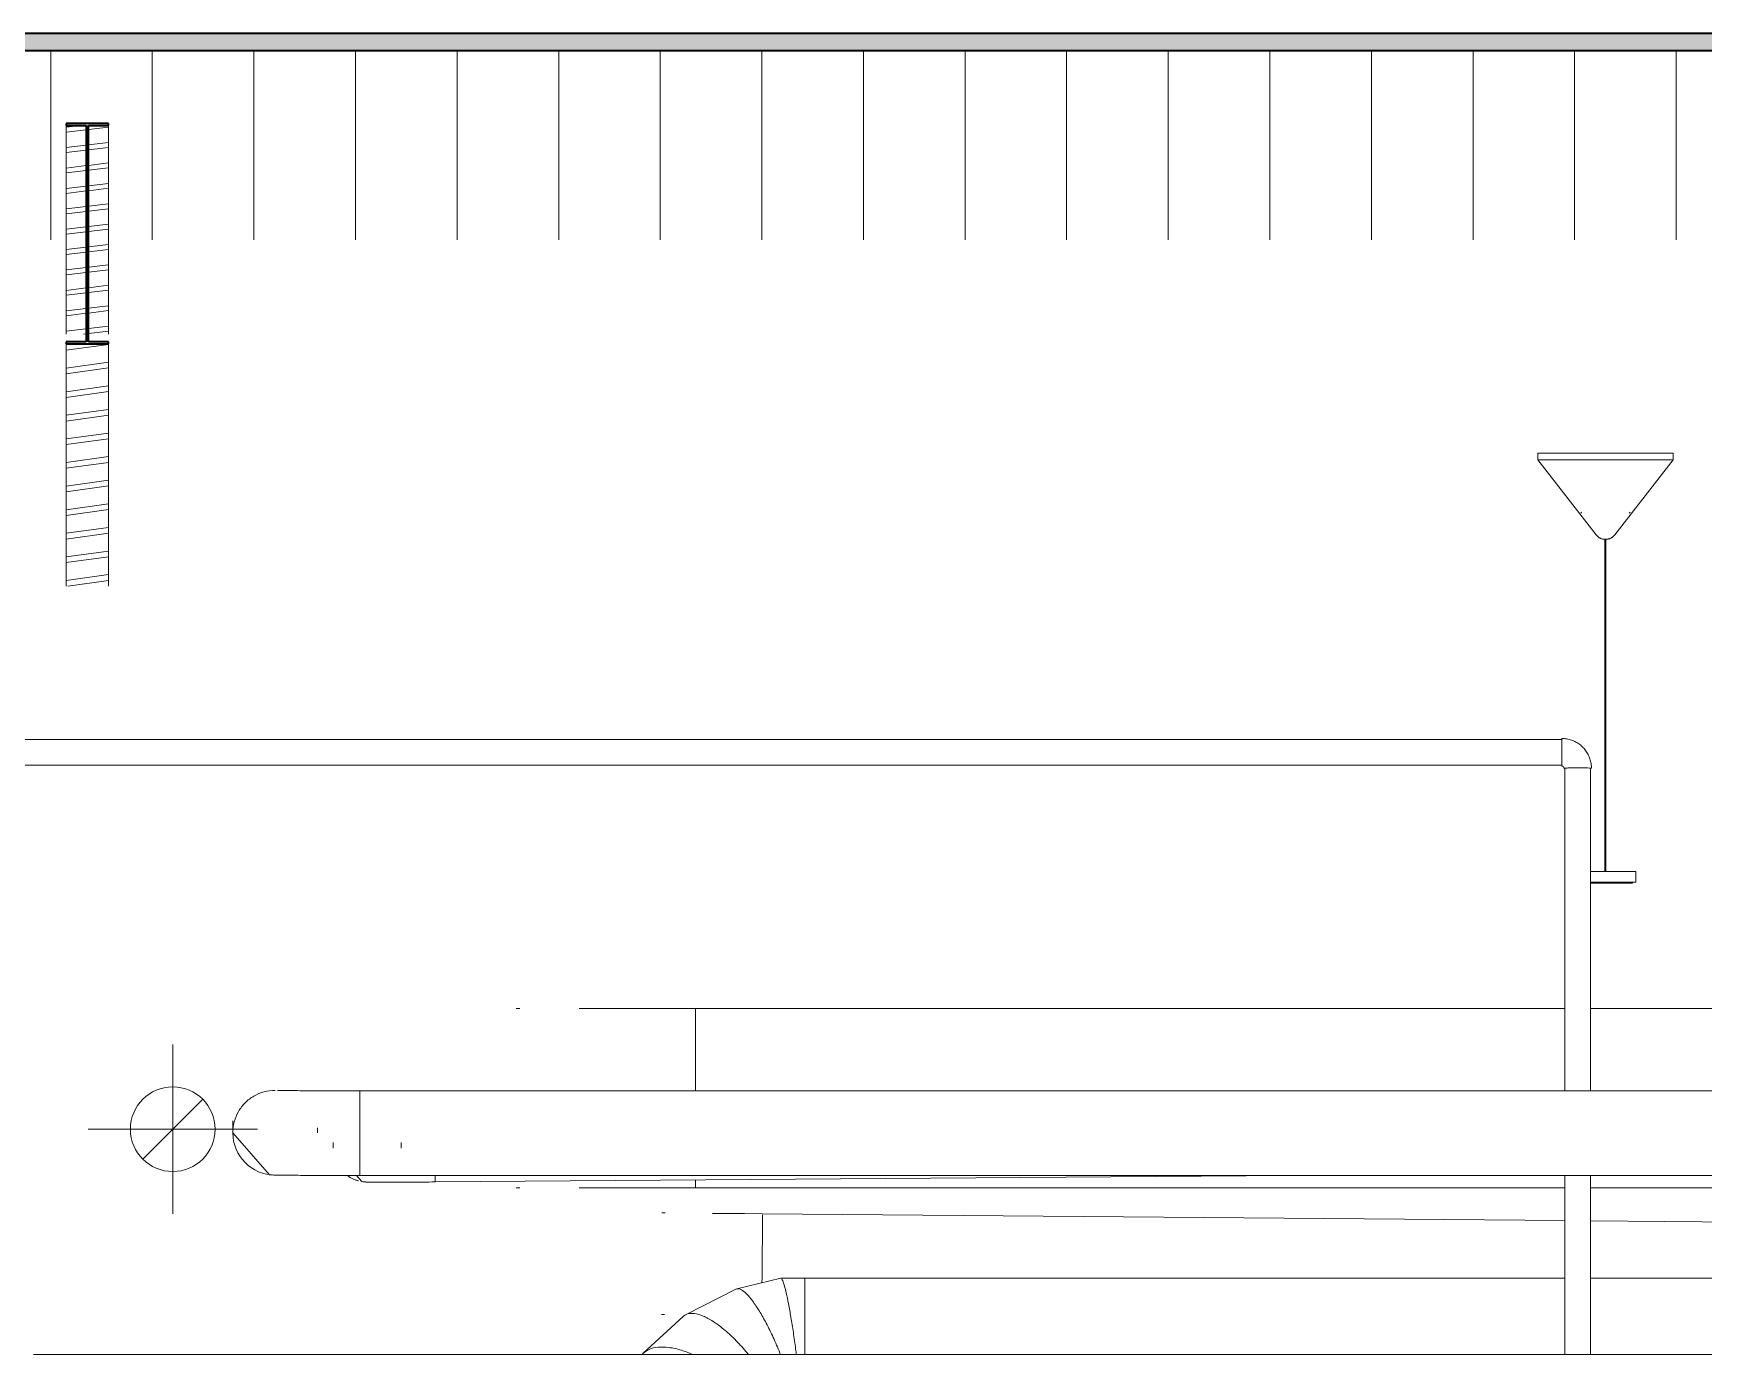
# Model space of a CAD drawing. Header units: centimetres. Extents: x -11896 to 2794, y -437 to 1921.
# Drawn here: x 493.8 to 987, y 662.4 to 1052.4 of the extents above; entities that cross this region are included whole.
import ezdxf

# ---------------------------------------------------------------- set-up
doc = ezdxf.new("R2010")
doc.units = ezdxf.units.CM
for name, color, linetype, lineweight in [('A-ROOF', 7, 'Continuous', 9), ('A-ROOF-PATT', 7, 'Continuous', 35), ('E-LITE-EQPM', 7, 'Continuous', 9), ('M-HVAC-DUCT', 7, 'Continuous', 9), ('M-HVAC-DUCT-CNTR', 7, 'Continuous', 9), ('P-PIPE', 7, 'Continuous', 9), ('S-BEAM', 7, 'Continuous', 9)]:
    doc.layers.add(name, color=color, linetype=linetype, lineweight=lineweight)
doc.layers.add('M-HVAC-DUCT-ANNO', color=7, linetype='Continuous', lineweight=9, true_color=0x007f00)
pattern_1 = [(6.825, (-5061.785, 1020.789), (-25.1449045, 3.01018), []), (6.825, (-5061.785, 1025.35), (-25.1449045, 3.01018), [])]

# ---------------------------------------------------------------- blocks, each defined once
blk = doc.blocks.new('PQ_RVR_EST-01_ZZ_ZZ_MO_T_A_rvt-2-Sección 2-2')
at = {"layer": 'S-BEAM', "true_color": 0xc0c0c0}
h = blk.add_hatch(dxfattribs=at)
h.set_pattern_fill('FP_7', color=9, style=0, pattern_type=2)
h.set_pattern_definition([(45, (-5061.785, 712), (-25.14472, 25.14472), []), (45, (-5061.785, 750.1), (-25.14472, 25.14472), [])])
h.paths.add_polyline_path([(-934.68, 960.76), (-934.68, 961.35), (-940.57, 961.35), (-940.57, 1025.28), (-934.68, 1025.28), (-934.68, 1025.86), (-947.18, 1025.86), (-947.18, 1025.28), (-941.28, 1025.28), (-941.28, 961.35), (-947.18, 961.35), (-947.18, 960.76)])
h = blk.add_hatch(dxfattribs=at)
h.set_pattern_fill('FP_48', color=9, style=0, pattern_type=2)
h.set_pattern_definition(pattern_1)
edge = h.paths.add_edge_path()
edge.add_line((-943.21, 963.68), (-941.28, 963.68))
edge.add_line((-941.28, 963.68), (-941.28, 1025.28))
edge.add_line((-941.28, 1025.28), (-947.18, 1025.28))
edge.add_line((-947.18, 1025.28), (-947.18, 963.68))
h = blk.add_hatch(dxfattribs=at)
h.set_pattern_fill('FP_48', color=9, style=0, pattern_type=2)
h.set_pattern_definition(pattern_1)
edge = h.paths.add_edge_path()
edge.add_line((-934.68, 963.68), (-934.68, 1025.28))
edge.add_line((-934.68, 1025.28), (-940.57, 1025.28))
edge.add_line((-940.57, 1025.28), (-940.57, 963.68))
h = blk.add_hatch(dxfattribs=at)
h.set_pattern_fill('FP_47', color=9, style=0, pattern_type=2)
h.set_pattern_definition([(7.888, (-5061.785, 955.983), (-25.145069, 3.48413), []), (7.888, (-5061.785, 961.262), (-25.145069, 3.48413), [])])
edge = h.paths.add_edge_path()
edge.add_line((-934.68, 889.28), (-934.68, 960.76))
edge.add_line((-934.68, 960.76), (-947.18, 960.76))
edge.add_line((-947.18, 960.76), (-947.18, 889.28))
at = {"layer": 'S-BEAM', "lineweight": 35}
for p, q in [((-934.68, 1025.86), (-947.18, 1025.86)), ((-947.18, 1025.86), (-947.18, 1025.28)), ((-934.68, 1025.28), (-934.68, 1025.86)), ((-947.18, 1025.28), (-941.28, 1025.28)), ((-941.28, 1025.28), (-941.28, 961.35)), ((-940.57, 961.35), (-940.57, 1025.28)), ((-940.57, 1025.28), (-934.68, 1025.28)), ((-941.28, 961.35), (-947.18, 961.35)), ((-947.18, 961.35), (-947.18, 960.76)), ((-947.18, 960.76), (-934.68, 960.76)), ((-934.68, 961.35), (-940.57, 961.35)), ((-934.68, 960.76), (-934.68, 961.35))]:
    blk.add_line(p, q, dxfattribs=at)
at = {"layer": 'S-BEAM'}
for p, q in [((-947.18, 1025.28), (-947.18, 963.68)), ((-934.68, 1025.28), (-934.68, 963.68)), ((-947.18, 960.76), (-947.18, 889.28)), ((-934.68, 960.76), (-934.68, 889.28))]:
    blk.add_line(p, q, dxfattribs=at)
blk = doc.blocks.new('Cobre - Codo - CO - Codo-1456757-Sección 2-2')
at = {"layer": 'P-PIPE', "color": 6, "true_color": 0xff00ff, "flags": 128}
for points in [[(-496.79, 835.49), (-496.8, 835.84), (-496.82, 836.19), (-496.85, 836.54), (-496.9, 836.89), (-496.97, 837.23), (-497.04, 837.57), (-497.13, 837.91), (-497.24, 838.25), (-497.35, 838.58), (-497.48, 838.9), (-497.63, 839.22), (-497.78, 839.54), (-497.95, 839.85), (-498.13, 840.15), (-498.32, 840.44), (-498.53, 840.73), (-498.74, 841), (-498.97, 841.27), (-499.21, 841.53), (-499.45, 841.78), (-499.71, 842.02), (-499.98, 842.25), (-500.25, 842.47), (-500.53, 842.67), (-500.83, 842.87), (-501.13, 843.05), (-501.43, 843.23), (-501.74, 843.38), (-502.06, 843.53), (-502.39, 843.66), (-502.72, 843.78), (-503.05, 843.89), (-503.39, 843.99), (-503.73, 844.07), (-504.08, 844.13), (-504.42, 844.19), (-504.77, 844.22), (-505.12, 844.25), (-505.47, 844.26), (-505.57, 844.26)], [(-505.57, 836.12), (-505.54, 836.12), (-505.52, 836.12), (-505.49, 836.12), (-505.47, 836.11), (-505.44, 836.11), (-505.42, 836.1), (-505.39, 836.1), (-505.37, 836.09), (-505.34, 836.08), (-505.32, 836.07), (-505.3, 836.06), (-505.27, 836.05), (-505.25, 836.04), (-505.23, 836.02), (-505.21, 836.01), (-505.19, 835.99), (-505.17, 835.98), (-505.15, 835.96), (-505.13, 835.95), (-505.11, 835.93), (-505.09, 835.91), (-505.08, 835.89), (-505.06, 835.87), (-505.05, 835.85), (-505.03, 835.83), (-505.02, 835.81), (-505.01, 835.79), (-504.99, 835.76), (-504.98, 835.74), (-504.97, 835.72), (-504.97, 835.69), (-504.96, 835.67), (-504.95, 835.64), (-504.95, 835.62), (-504.94, 835.59), (-504.94, 835.57), (-504.93, 835.54), (-504.93, 835.52), (-504.93, 835.49), (-504.93, 835.49)]]:
    blk.add_lwpolyline(points, dxfattribs=at)
at = {"layer": 'P-PIPE', "color": 6, "true_color": 0xff00ff}
for centre, major_axis, ratio, start_param, end_param in [((-505.57, 840.19), (0, 4.07), 0.000069, 4.740702, 6.311499), ((-505.57, 840.19), (0, 4.07), 0.000069, 3.169906, 4.740702), ((-505.57, 840.19), (0, 4.07), 0.000069, 2.908107, 3.169906), ((-500.86, 835.49), (-4.07, 0), 0.02831, 4.71232, 6.283116), ((-500.86, 835.49), (4.07, 0), 0.02831, 3.141593, 3.520137), ((-500.86, 835.49), (4.07, 0), 0.02831, 0, 1.570727), ((-500.86, 835.49), (4.07, 0), 0.02831, 5.904636, 6.283116)]:
    blk.add_ellipse(centre, major_axis=major_axis, ratio=ratio, start_param=start_param, end_param=end_param, dxfattribs=at)
blk = doc.blocks.new('M_Round Elbow - 1 D-1418631-Sección 2-2')
at = {"layer": 'M-HVAC-DUCT', "color": 6, "true_color": 0xff00ff}
for p, q in [((-860.5, 727.7), (-860.5, 740.26)), ((-860.5, 715.26), (-860.5, 727.7))]:
    blk.add_line(p, q, dxfattribs=at)
at = {"layer": 'M-HVAC-DUCT', "color": 6, "true_color": 0xff00ff, "flags": 128}
for points in [[(-884.78, 740.37), (-884.73, 740.37), (-884.61, 740.36), (-884.42, 740.36), (-884.18, 740.36), (-883.89, 740.35), (-883.56, 740.35), (-883.19, 740.34), (-882.78, 740.34), (-882.33, 740.33), (-881.85, 740.33), (-881.33, 740.32), (-880.77, 740.32), (-880.18, 740.32), (-879.56, 740.31), (-878.91, 740.31), (-878.23, 740.3), (-877.52, 740.3), (-876.78, 740.3), (-876.01, 740.29), (-875.22, 740.29), (-874.41, 740.29), (-873.57, 740.28), (-872.71, 740.28), (-871.83, 740.28), (-870.94, 740.28), (-870.02, 740.27), (-869.1, 740.27), (-868.15, 740.27), (-867.2, 740.27), (-866.23, 740.27), (-865.26, 740.27), (-864.28, 740.27), (-863.29, 740.26), (-862.29, 740.26), (-861.3, 740.26), (-860.5, 740.26)], [(-898, 727.9), (-887.12, 715.5), (-886.24, 715.41), (-885.87, 715.39), (-885.59, 715.38), (-885.33, 715.37), (-885.05, 715.37), (-884.76, 715.36), (-884.43, 715.36), (-884.07, 715.35), (-883.68, 715.35), (-883.26, 715.34), (-882.8, 715.34), (-882.31, 715.33), (-881.79, 715.33), (-881.23, 715.32), (-880.64, 715.32), (-880.02, 715.31), (-879.37, 715.31), (-878.69, 715.31), (-877.98, 715.3), (-877.24, 715.3), (-876.48, 715.29), (-875.69, 715.29), (-874.88, 715.29), (-874.05, 715.29), (-873.19, 715.28), (-872.32, 715.28), (-871.42, 715.28), (-870.51, 715.28), (-869.58, 715.27), (-868.64, 715.27), (-867.69, 715.27), (-866.72, 715.27), (-865.74, 715.27), (-864.76, 715.27), (-863.77, 715.27), (-862.77, 715.26), (-861.77, 715.26), (-860.77, 715.26), (-860.5, 715.26)]]:
    blk.add_lwpolyline(points, dxfattribs=at)
at = {"layer": 'M-HVAC-DUCT', "color": 6, "true_color": 0xff00ff}
for major_axis, start_param, end_param in [((12.5, 0), 1.570796, 2.094395), ((12.5, 0), 2.356194, 2.617992), ((12.5, 0), 2.094397, 2.356192), ((12.5, 0), 2.879795, 3.141593), ((12.5, 0), 2.617994, 2.879793), ((-12.5, 0), 0, 1.570796)]:
    blk.add_ellipse((-885.5, 727.9), major_axis=major_axis, ratio=0.999986, start_param=start_param, end_param=end_param, dxfattribs=at)
blk = doc.blocks.new('M_Round Elbow - 1 D-1426773-Sección 2-2')
at = {"layer": 'M-HVAC-DUCT', "color": 6, "true_color": 0xff00ff}
for p, q in [((-838.25, 714.09), (-838.25, 714.65)), ((-838.24, 713.34), (-838.25, 713.67))]:
    blk.add_line(p, q, dxfattribs=at)
at = {"layer": 'M-HVAC-DUCT', "color": 6, "true_color": 0xff00ff, "flags": 128}
blk.add_lwpolyline([(-861.48, 715.26), (-859.93, 713.46), (-859.04, 713.35), (-858.67, 713.33), (-858.42, 713.31), (-858.19, 713.31), (-857.95, 713.3), (-857.71, 713.3), (-857.44, 713.29), (-857.15, 713.29), (-856.83, 713.29), (-856.49, 713.28), (-856.12, 713.28), (-855.72, 713.28), (-855.3, 713.28), (-854.85, 713.28), (-854.38, 713.28), (-853.88, 713.28), (-853.36, 713.28), (-852.81, 713.28), (-852.25, 713.28), (-851.66, 713.28), (-851.04, 713.28), (-850.41, 713.28), (-849.76, 713.28), (-849.1, 713.28), (-848.41, 713.28), (-847.71, 713.29), (-846.99, 713.29), (-846.26, 713.29), (-845.52, 713.3), (-844.76, 713.3), (-844, 713.3), (-843.23, 713.31), (-842.44, 713.31), (-841.66, 713.32), (-840.86, 713.32), (-840.06, 713.33), (-839.26, 713.34), (-838.46, 713.34), (-838.24, 713.34)], dxfattribs=at)
at = {"layer": 'M-HVAC-DUCT', "color": 6, "true_color": 0xff00ff}
blk.add_ellipse((-858.32, 723.33), major_axis=(10, 0), ratio=0.999976, start_param=4.090649, end_param=4.458191, dxfattribs=at)
blk = doc.blocks.new('M_Round Elbow - 1 D-V130-Sección 2-2')
at = {"layer": 'M-HVAC-DUCT', "color": 6, "true_color": 0xff00ff}
for p, q in [((-741.6, 699.56), (-741.58, 701.94)), ((-741.58, 701.94), (-741.57, 703.61)), ((-741.66, 692.83), (-741.63, 696.45)), ((-741.63, 696.45), (-741.6, 699.56)), ((-741.69, 688.95), (-741.66, 692.83)), ((-741.72, 685.07), (-741.69, 688.95)), ((-741.74, 683.55), (-741.72, 685.07))]:
    blk.add_line(p, q, dxfattribs=at)
at = {"layer": 'M-HVAC-DUCT', "color": 6, "true_color": 0xff00ff, "flags": 128}
for points in [[(-770.3, 704.19), (-771.25, 704.2), (-771.34, 704.2)], [(-741.57, 703.95), (-746.88, 704), (-752.03, 704.04), (-756.33, 704.07)], [(-771.42, 674.2), (-771.34, 674.2), (-770.52, 674.19)]]:
    blk.add_lwpolyline(points, dxfattribs=at)
blk = doc.blocks.new('M_Round Elbow - 1 D-1428301-Sección 2-2')
at = {"layer": 'M-HVAC-DUCT', "color": 6, "true_color": 0xff00ff}
for p, q in [((-761.32, 764.06), (-761.32, 764.57)), ((-761.32, 762.56), (-761.32, 764.06)), ((-761.32, 760.11), (-761.32, 762.56)), ((-761.32, 752.8), (-761.32, 760.11)), ((-761.32, 748.21), (-761.32, 752.8)), ((-761.32, 743.24), (-761.32, 748.21)), ((-761.32, 740.28), (-761.32, 743.24)), ((-761.32, 713.59), (-761.32, 713.87)), ((-761.32, 711.57), (-761.32, 713.59))]:
    blk.add_line(p, q, dxfattribs=at)
at = {"layer": 'M-HVAC-DUCT', "color": 6, "true_color": 0xff00ff, "flags": 128}
for points in [[(-813.2, 764.57), (-813.55, 764.57), (-813.87, 764.57), (-814.11, 764.57), (-814.26, 764.57), (-814.32, 764.57), (-814.32, 764.57)], [(-761.32, 764.57), (-763.44, 764.57), (-765.56, 764.57), (-767.67, 764.57), (-769.77, 764.57), (-771.85, 764.57), (-773.92, 764.57), (-775.97, 764.57), (-778, 764.57), (-779.99, 764.57), (-781.96, 764.57), (-783.9, 764.57), (-785.8, 764.57), (-787.66, 764.57), (-789.48, 764.57), (-791.25, 764.57), (-792.98, 764.57), (-794.65, 764.57), (-795.68, 764.57)], [(-814.3, 711.57), (-814.28, 711.57), (-814.15, 711.57), (-813.94, 711.57), (-813.65, 711.57), (-813.27, 711.57), (-813.2, 711.57)], [(-795.68, 711.57), (-795.09, 711.57), (-793.43, 711.57), (-791.72, 711.57), (-789.96, 711.57), (-788.15, 711.57), (-786.3, 711.57), (-784.42, 711.57), (-782.49, 711.57), (-780.53, 711.57), (-778.54, 711.57), (-776.52, 711.57), (-774.48, 711.57), (-772.41, 711.57), (-770.33, 711.57), (-768.24, 711.57), (-766.13, 711.57), (-764.02, 711.57), (-761.9, 711.57), (-761.32, 711.57)]]:
    blk.add_lwpolyline(points, dxfattribs=at)
blk = doc.blocks.new('Lighting-Pendant-Vibia-NOTRH-5662 - Standard-V168-Sección 2-2')
at = {"layer": 'E-LITE-EQPM'}
for p, q in [((-512.67, 928.54), (-512.67, 926.54)), ((-512.67, 928.54), (-472.67, 928.54)), ((-472.67, 926.54), (-472.67, 928.54)), ((-512.67, 926.54), (-495.43, 904.39)), ((-472.67, 926.54), (-512.67, 926.54)), ((-489.91, 904.39), (-472.67, 926.54)), ((-499.94, 911.04), (-499.71, 910.74)), ((-485.63, 910.74), (-485.39, 911.04)), ((-493.02, 903.08), (-493.17, 903.08)), ((-493.02, 903.08), (-493.17, 903.08)), ((-492.42, 903.08), (-492.92, 903.08)), ((-492.8, 903.08), (-492.92, 903.08)), ((-492.82, 903.24), (-492.82, 805.05)), ((-492.42, 903.08), (-492.54, 903.08)), ((-492.52, 805.05), (-492.52, 903.09)), ((-492.17, 903.08), (-492.32, 903.08)), ((-492.17, 903.08), (-492.32, 903.08)), ((-483.67, 805.04), (-497.12, 805.04)), ((-483.67, 801.84), (-483.67, 805.04)), ((-497.14, 801.54), (-484.67, 801.54)), ((-497.12, 801.84), (-483.67, 801.84)), ((-484.67, 801.54), (-484.67, 801.84))]:
    blk.add_line(p, q, dxfattribs=at)
at = {"layer": 'E-LITE-EQPM', "flags": 128}
for points in [[(-493.17, 903.08), (-493.31, 903.1), (-493.45, 903.13), (-493.58, 903.16), (-493.72, 903.2), (-493.85, 903.25), (-493.98, 903.3), (-494.11, 903.35), (-494.23, 903.41), (-494.36, 903.48), (-494.48, 903.55), (-494.6, 903.62), (-494.71, 903.7), (-494.82, 903.78), (-494.93, 903.87), (-495.04, 903.97), (-495.14, 904.06), (-495.24, 904.16), (-495.33, 904.27), (-495.42, 904.38), (-495.43, 904.39)], [(-489.91, 904.39), (-490, 904.28), (-490.09, 904.18), (-490.18, 904.08), (-490.29, 903.98), (-490.39, 903.89), (-490.5, 903.8), (-490.61, 903.71), (-490.72, 903.63), (-490.84, 903.56), (-490.96, 903.49), (-491.09, 903.42), (-491.21, 903.36), (-491.34, 903.3), (-491.47, 903.25), (-491.6, 903.21), (-491.74, 903.17), (-491.87, 903.13), (-492.01, 903.1), (-492.15, 903.08), (-492.17, 903.08)]]:
    blk.add_lwpolyline(points, dxfattribs=at)
blk = doc.blocks.new('PQ_RVR_MEP-01_ZZ_ZZ_MO_T_A_rvt-2-Sección 2-2')
at = {"layer": 'M-HVAC-DUCT', "color": 6, "true_color": 0xff00ff}
for p, q in [((-504.61, 764.57), (-761.32, 764.57)), ((-761.32, 764.57), (-761.32, 764.06)), ((-347.32, 764.57), (-497.11, 764.57)), ((-761.32, 764.06), (-761.32, 762.56)), ((-761.32, 762.56), (-761.32, 760.11)), ((-761.32, 760.11), (-761.32, 752.8)), ((-761.32, 752.8), (-761.32, 748.21)), ((-761.32, 748.21), (-761.32, 743.24)), ((-320.5, 740.26), (-860.5, 740.26)), ((-860.5, 740.26), (-860.5, 727.7)), ((-761.32, 743.24), (-761.32, 740.28)), ((-898, 731.43), (-898, 727.9)), ((-873, 727.9), (-873, 729.32)), ((-860.5, 727.7), (-860.5, 715.26)), ((-868.32, 724.99), (-868.32, 723.33)), ((-848.32, 723.33), (-848.32, 724.99)), ((-860.5, 715.26), (-320.5, 715.26)), ((-838.26, 715.2), (-838.25, 714.68)), ((-838.24, 713.34), (-585.44, 715.26)), ((-838.25, 714.09), (-838.25, 713.68)), ((-838.25, 713.42), (-838.24, 713.34)), ((-761.32, 713.87), (-761.32, 713.59)), ((-761.32, 713.59), (-761.32, 711.57)), ((-761.32, 711.57), (-504.61, 711.57)), ((-497.11, 711.57), (-445.52, 711.57)), ((-741.58, 701.94), (-741.6, 699.56)), ((-741.57, 703.61), (-741.58, 701.94)), ((-504.61, 701.96), (-741.57, 703.95)), ((-449.97, 701.5), (-497.11, 701.9)), ((-741.63, 696.45), (-741.66, 692.83)), ((-741.6, 699.56), (-741.63, 696.45)), ((-741.66, 692.83), (-741.69, 688.95)), ((-741.69, 688.95), (-741.72, 685.07)), ((-741.72, 685.07), (-741.74, 683.55))]:
    blk.add_line(p, q, dxfattribs=at)
at = {"layer": 'M-HVAC-DUCT', "color": 5, "true_color": 0x0000ff}
for p, q in [((-749.47, 681.69), (-764.31, 674.15)), ((-736.2, 684.94), (-749.2, 681.79)), ((-729.09, 684.95), (-736.16, 684.95)), ((-504.61, 684.95), (-729.09, 684.95)), ((-729.09, 684.95), (-729.09, 662.4)), ((-729.09, 662.4), (-729.09, 684.95)), ((-433.63, 684.95), (-497.11, 684.95)), ((-765.05, 673.64), (-776.81, 662.8))]:
    blk.add_line(p, q, dxfattribs=at)
at = {"layer": 'M-HVAC-DUCT', "color": 6, "true_color": 0xff00ff}
for centre, major_axis, ratio, start_param, end_param in [((-885.5, 727.9), (12.5, 0), 0.999986, 1.570796, 2.094395), ((-885.5, 727.9), (12.5, 0), 0.999986, 2.356194, 2.617992), ((-885.5, 727.9), (12.5, 0), 0.999986, 2.094397, 2.356192), ((-885.5, 727.9), (12.5, 0), 0.999986, 2.879795, 3.141593), ((-885.5, 727.9), (12.5, 0), 0.999986, 2.617994, 2.879793), ((-885.5, 727.9), (-12.5, 0), 0.999986, 0, 1.570796), ((-858.32, 723.33), (10, 0), 0.999976, 4.090317, 4.18879), ((-858.32, 723.33), (10, 0), 0.999976, 4.323469, 4.45059), ((-858.32, 723.33), (10, 0), 0.999976, 4.546215, 4.712389)]:
    blk.add_ellipse(centre, major_axis=major_axis, ratio=ratio, start_param=start_param, end_param=end_param, dxfattribs=at)
at = {"layer": 'M-HVAC-DUCT', "color": 5, "true_color": 0x0000ff}
for points in [[(-749.65, 681.59), (-749.48, 681.71), (-749.3, 681.78), (-749.11, 681.81)], [(-736.2, 684.94), (-736.19, 684.94), (-736.17, 684.95), (-736.16, 684.95)], [(-765.25, 673.43), (-764.84, 673.88), (-764.32, 674.2), (-763.71, 674.38)]]:
    blk.add_open_spline(points, degree=3, dxfattribs=at)
for points, knots in [([(-749.11, 681.81), (-748.73, 681.87), (-747.88, 681.67), (-746.31, 680.43), (-744.5, 678.3), (-742.53, 675.36), (-740.47, 671.72), (-738.41, 667.52), (-737.01, 664.3), (-736.3, 662.56), (-736.24, 662.4)], [0, 0, 0, 0, 0.125, 0.25, 0.375, 0.5, 0.625, 0.75, 0.875, 0.8881764, 0.8881764, 0.8881764, 0.8881764]), ([(-736.16, 684.95), (-736.04, 684.95), (-735.75, 684.61), (-735.2, 683.12), (-734.58, 680.7), (-733.9, 677.45), (-733.19, 673.48), (-732.47, 668.96), (-731.93, 665.16), (-731.65, 662.94), (-731.58, 662.4)], [0, 0, 0, 0, 0.125, 0.25, 0.375, 0.5, 0.625, 0.75, 0.875, 0.915184, 0.915184, 0.915184, 0.915184]), ([(-763.71, 674.38), (-763.1, 674.57), (-761.71, 674.64), (-759.15, 673.9), (-756.24, 672.33), (-753.07, 670), (-749.78, 666.99), (-747.32, 664.32), (-745.99, 662.73), (-745.73, 662.42)], [0, 0, 0, 0, 0.125, 0.25, 0.375, 0.5, 0.625, 0.75, 0.7801042, 0.7801042, 0.7801042, 0.7801042]), ([(-777.21, 662.39), (-777.17, 662.44), (-776.59, 663.07), (-775.87, 663.57), (-775.08, 663.91)], [0.8655101, 0.8655101, 0.8655101, 0.8655101, 0.875, 1, 1, 1, 1]), ([(-775.08, 663.91), (-774.3, 664.26), (-772.5, 664.7), (-769.24, 664.61), (-765.75, 663.83), (-763.32, 662.92), (-762.21, 662.44)], [0, 0, 0, 0, 0.125, 0.25, 0.375, 0.477844, 0.477844, 0.477844, 0.477844])]:
    blk.add_open_spline(points, degree=3, knots=knots, dxfattribs=at)
at = {"layer": 'M-HVAC-DUCT-ANNO', "color": 6, "true_color": 0xff00ff}
blk.add_line((-906.89, 737.77), (-924.57, 720.09), dxfattribs=at)
for start, end in [(0, 180), (180, 360)]:
    blk.add_arc((-915.73, 728.93), 12.5, start, end, dxfattribs=at)
at = {"layer": 'M-HVAC-DUCT-CNTR', "color": 6, "true_color": 0xff00ff}
for p, q in [((-915.73, 703.93), (-915.73, 753.93)), ((-940.73, 728.93), (-890.73, 728.93))]:
    blk.add_line(p, q, dxfattribs=at)
at = {"layer": 'P-PIPE', "color": 6, "true_color": 0xff00ff}
for p, q in [((-505.57, 843.94), (-1027.44, 843.94)), ((-1027.44, 836.44), (-505.57, 836.44)), ((-504.61, 835.49), (-504.61, 740.26)), ((-497.11, 740.26), (-497.11, 835.49)), ((-504.61, 715.26), (-504.61, 662.39)), ((-497.11, 662.39), (-497.11, 715.26)), ((-374.16, 662.39), (-956.88, 662.39))]:
    blk.add_line(p, q, dxfattribs=at)
for start_param, end_param in [(1.570796, 3.141593), (0, 1.570796)]:
    blk.add_ellipse((-500.86, 835.49), major_axis=(3.75, 0), ratio=0.02831, start_param=start_param, end_param=end_param, dxfattribs=at)
at = {"layer": 'E-LITE-EQPM', "lineweight": 9}
blk.add_blockref('Lighting-Pendant-Vibia-NOTRH-5662 - Standard-V168-Sección 2-2', (0, 0), dxfattribs=at)
at = {"layer": 'M-HVAC-DUCT', "lineweight": 9}
for name in ['M_Round Elbow - 1 D-1428301-Sección 2-2', 'M_Round Elbow - 1 D-1418631-Sección 2-2', 'M_Round Elbow - 1 D-1426773-Sección 2-2', 'M_Round Elbow - 1 D-V130-Sección 2-2']:
    blk.add_blockref(name, (0, 0), dxfattribs=at)
at = {"layer": 'P-PIPE', "lineweight": 9}
blk.add_blockref('Cobre - Codo - CO - Codo-1456757-Sección 2-2', (0, 0), dxfattribs=at)

msp = doc.modelspace()

# ---------------------------------------------------------------- hatches: boundary and pattern name
at = {"layer": 'A-ROOF-PATT', "lineweight": 9, "true_color": 0x9a9a9a}
msp.add_hatch(color=253, dxfattribs=at).paths.add_polyline_path([(1099.249, 1047.39), (1339.966, 1047.39), (1339.966, 1052.42), (-3529.296, 1052.42), (-3529.296, 1047.39), (774.512, 1047.39)])
at = {"layer": 'A-ROOF-PATT', "lineweight": 9, "true_color": 0xc0c0c0}
h = msp.add_hatch(dxfattribs=at)
h.set_pattern_fill('FP_23', color=9, style=0, pattern_type=2)
h.set_pattern_definition([(90, (-3611.126, 1043.42), (-30, 2e-15), [])])
edge = h.paths.add_edge_path()
edge.add_line((-2677.673, 991.478), (-2677.673, 1026.01))
edge.add_line((-2677.673, 1026.01), (-2665.173, 1026.01))
edge.add_line((-2665.173, 1026.01), (-2665.173, 991.478))
edge.add_line((-2665.173, 991.478), (-1902.437, 991.478))
edge.add_line((-1902.437, 991.478), (-1902.437, 1025.864))
edge.add_line((-1902.437, 1025.864), (-1889.937, 1025.864))
edge.add_line((-1889.937, 1025.864), (-1889.937, 991.478))
edge.add_line((-1889.937, 991.478), (-1103.348, 991.478))
edge.add_line((-1103.348, 991.478), (-1103.348, 1025.919))
edge.add_line((-1103.348, 1025.919), (-1090.848, 1025.919))
edge.add_line((-1090.848, 1025.919), (-1090.847, 991.478))
edge.add_line((-1090.847, 991.478), (-302.787, 991.478))
edge.add_line((-302.787, 991.478), (-302.787, 1025.864))
edge.add_line((-302.787, 1025.864), (-290.287, 1025.864))
edge.add_line((-290.287, 1025.864), (-290.287, 991.478))
edge.add_line((-290.287, 991.478), (503.482, 991.478))
edge.add_line((503.482, 991.478), (503.482, 1025.864))
edge.add_line((503.482, 1025.864), (515.982, 1025.864))
edge.add_line((515.982, 1025.864), (515.982, 991.478))
edge.add_line((515.982, 991.478), (1303.879, 991.478))
edge.add_line((1303.879, 991.478), (1303.879, 1025.864))
edge.add_line((1303.879, 1025.864), (1316.379, 1025.864))
edge.add_line((1316.379, 1025.864), (1316.379, 991.478))
edge.add_line((1316.379, 991.478), (1316.386, 991.478))
edge.add_line((1316.386, 991.478), (1338.866, 991.49))
edge.add_line((1338.866, 991.49), (1338.866, 1041.084))
edge.add_line((1338.866, 1041.084), (1339.366, 1041.084))
edge.add_line((1339.366, 1041.084), (1339.366, 991.478))
edge.add_line((1339.366, 991.478), (1339.966, 991.478))
edge.add_line((1339.966, 991.478), (1339.966, 1047.39))
edge.add_line((1339.966, 1047.39), (-3525.515, 1047.326))
edge.add_line((-3525.515, 1047.326), (-3525.515, 991.478))
edge.add_line((-3525.515, 991.478), (-3479.432, 991.478))
edge.add_line((-3479.432, 991.478), (-3479.432, 1025.919))
edge.add_line((-3479.432, 1025.919), (-3466.932, 1025.919))
edge.add_line((-3466.932, 1025.919), (-3466.932, 991.478))
h.paths.add_polyline_path([(-3473.538, 1025.333), (-3473.537, 1025.333), (-3477.618, 1025.333)])
h.paths.add_polyline_path([(-1097.453, 1025.333), (-1097.453, 1025.333), (-1099.426, 1025.333)])

# ---------------------------------------------------------------- linework, layer by layer
at = {"layer": 'A-ROOF', "lineweight": 35}
for p, q in [((1339.966, 1052.42), (-3529.296, 1052.42)), ((-3529.296, 1047.39), (1339.966, 1047.39))]:
    msp.add_line(p, q, dxfattribs=at)

# ---------------------------------------------------------------- block references
at = {"lineweight": 5}
for name in ['PQ_RVR_EST-01_ZZ_ZZ_MO_T_A_rvt-2-Sección 2-2', 'PQ_RVR_MEP-01_ZZ_ZZ_MO_T_A_rvt-2-Sección 2-2']:
    msp.add_blockref(name, (1450.659, 0), dxfattribs=at)

doc.saveas('drawing.dxf')
